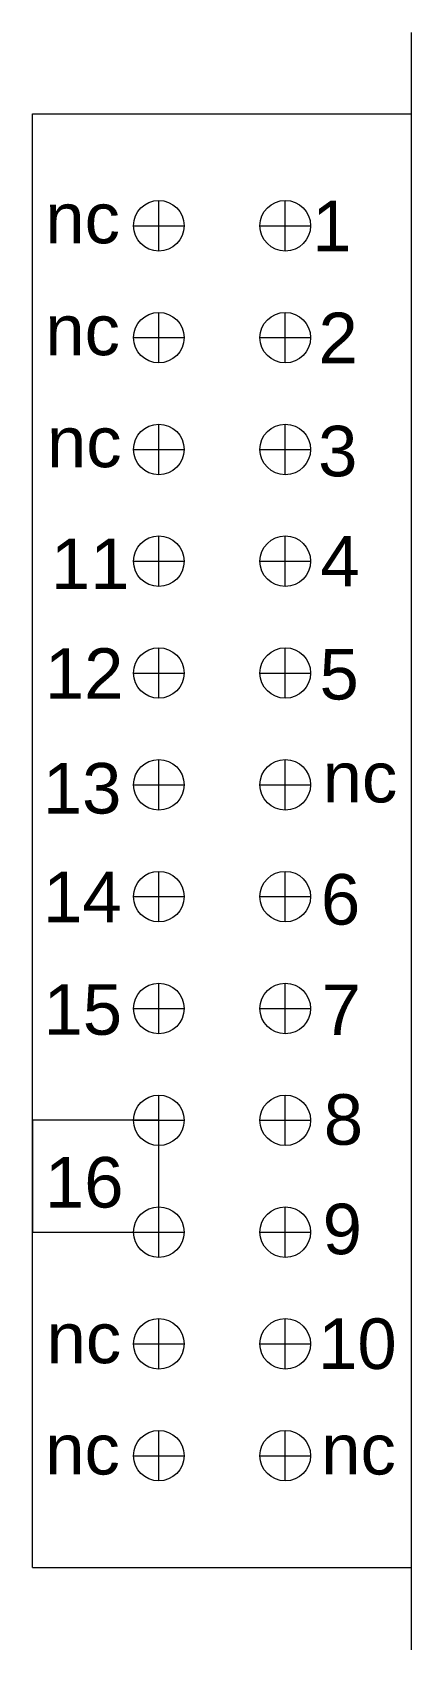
# Model space of a CAD drawing. Header units: inches. Extents: x 173 to 176.7, y -82.7 to -66.7.
import ezdxf

# ---------------------------------------------------------------- set-up
doc = ezdxf.new("R2010")
doc.units = ezdxf.units.IN
doc.header["$MEASUREMENT"] = 0
doc.layers.add('E201-Electrical-2nd-floor', color=3, linetype='Continuous', lineweight=9)
doc.styles.add('Small', font='Arial.ttf', dxfattribs={"height": 0.5})

msp = doc.modelspace()

# ---------------------------------------------------------------- linework, layer by layer
at = {"layer": 'E201-Electrical-2nd-floor', "lineweight": 5}
for p, q in [((176.703, -82.733), (176.703, -66.733)), ((172.953, -81.92), (172.953, -67.54)), ((172.953, -67.54), (176.703, -67.54)), ((174.203, -68.896), (174.203, -68.396)), ((175.453, -68.896), (175.453, -68.396)), ((173.953, -68.646), (174.453, -68.646)), ((175.203, -68.646), (175.703, -68.646)), ((174.203, -70.003), (174.203, -69.503)), ((175.453, -70.003), (175.453, -69.503)), ((173.953, -69.753), (174.453, -69.753)), ((175.203, -69.753), (175.703, -69.753)), ((174.203, -71.109), (174.203, -70.609)), ((175.453, -71.109), (175.453, -70.609)), ((173.953, -70.859), (174.453, -70.859)), ((175.203, -70.859), (175.703, -70.859)), ((174.203, -72.215), (174.203, -71.715)), ((175.453, -72.215), (175.453, -71.715)), ((173.953, -71.965), (174.453, -71.965)), ((175.203, -71.965), (175.703, -71.965)), ((174.203, -73.321), (174.203, -72.821)), ((175.453, -73.321), (175.453, -72.821)), ((173.953, -73.071), (174.453, -73.071)), ((175.203, -73.071), (175.703, -73.071)), ((174.203, -74.427), (174.203, -73.927)), ((175.453, -74.427), (175.453, -73.927)), ((173.953, -74.177), (174.453, -74.177)), ((175.203, -74.177), (175.703, -74.177)), ((174.203, -75.533), (174.203, -75.033)), ((175.453, -75.533), (175.453, -75.033)), ((173.953, -75.283), (174.453, -75.283)), ((175.203, -75.283), (175.703, -75.283)), ((174.203, -76.64), (174.203, -76.14)), ((175.453, -76.64), (175.453, -76.14)), ((173.953, -76.39), (174.453, -76.39)), ((175.203, -76.39), (175.703, -76.39)), ((174.203, -77.746), (174.203, -77.246)), ((175.453, -77.746), (175.453, -77.246)), ((174.203, -77.496), (172.953, -77.496)), ((172.953, -77.496), (172.953, -78.602)), ((173.953, -77.496), (174.453, -77.496)), ((174.203, -78.602), (174.203, -77.496)), ((175.203, -77.496), (175.703, -77.496)), ((174.203, -78.852), (174.203, -78.352)), ((175.453, -78.852), (175.453, -78.352)), ((172.953, -78.602), (174.203, -78.602)), ((173.953, -78.602), (174.453, -78.602)), ((175.203, -78.602), (175.703, -78.602)), ((174.203, -79.958), (174.203, -79.458)), ((175.453, -79.958), (175.453, -79.458)), ((173.953, -79.708), (174.453, -79.708)), ((175.203, -79.708), (175.703, -79.708)), ((174.203, -81.064), (174.203, -80.564)), ((175.453, -81.064), (175.453, -80.564)), ((173.953, -80.814), (174.453, -80.814)), ((175.203, -80.814), (175.703, -80.814)), ((172.953, -81.92), (176.703, -81.92))]:
    msp.add_line(p, q, dxfattribs=at)
for centre in [(174.203, -68.646), (175.453, -68.646), (174.203, -69.753), (175.453, -69.753), (174.203, -70.859), (175.453, -70.859), (174.203, -71.965), (175.453, -71.965), (174.203, -73.071), (175.453, -73.071), (174.203, -74.177), (175.453, -74.177), (174.203, -75.283), (175.453, -75.283), (174.203, -76.39), (175.453, -76.39), (174.203, -77.496), (175.453, -77.496), (174.203, -78.602), (175.453, -78.602), (174.203, -79.708), (175.453, -79.708), (174.203, -80.814), (175.453, -80.814)]:
    msp.add_circle(centre, 0.25, dxfattribs=at)

# ---------------------------------------------------------------- texts
at = {"layer": 'E201-Electrical-2nd-floor', "lineweight": 5, "style": 'Small'}
for s, p in [('nc', (173.081, -68.82)), ('1', (175.719, -68.899)), ('nc', (173.081, -69.927)), ('2', (175.782, -70.006)), ('nc', (173.097, -71.035)), ('3', (175.778, -71.125)), ('11', (173.136, -72.241)), ('4', (175.8, -72.214)), ('12', (173.076, -73.326)), ('5', (175.792, -73.333)), ('13', (173.056, -74.461)), ('nc', (175.823, -74.351)), ('14', (173.059, -75.536)), ('6', (175.806, -75.56)), ('15', (173.063, -76.65)), ('7', (175.812, -76.653)), ('8', (175.834, -77.738)), ('16', (173.077, -78.359)), ('9', (175.823, -78.821)), ('nc', (173.093, -79.899)), ('10', (175.778, -79.956)), ('nc', (173.08, -81)), ('nc', (175.809, -81))]:
    msp.add_text(s, height=0.5, dxfattribs=at).set_placement(p)

doc.saveas('drawing.dxf')
